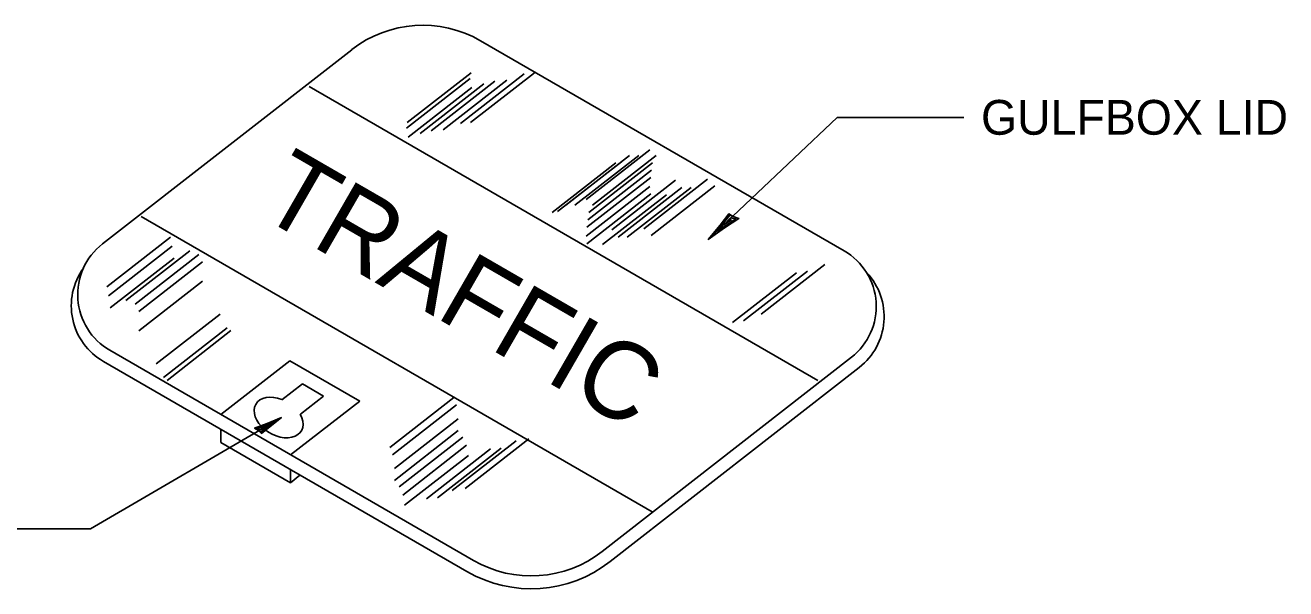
# Model space of a CAD drawing. Extents: x 1709823 to 1716999, y 1398858 to 1402388.
# Drawn here: x 1714709.2 to 1714785.4, y 1401733.5 to 1401767.5 of the extents above; entities that cross this region are included whole.
import ezdxf

# ---------------------------------------------------------------- set-up
doc = ezdxf.new("R2010")
doc.units = 0
doc.layers.add('Design_EX_Roadway Notes', color=7, linetype='Continuous')
doc.layers.add('Signals_EX_Above Ground', color=7, linetype='Continuous')

msp = doc.modelspace()

# ---------------------------------------------------------------- linework, layer by layer
at = {"layer": 'Design_EX_Roadway Notes'}
for p, q in [((1714758.301, 1401761.957), (1714750.497, 1401754.577)), ((1714765.96, 1401761.957), (1714758.301, 1401761.957)), ((1714725.222, 1401741.554), (1714729.407, 1401744.812)), ((1714713.117, 1401737.092), (1714724.671, 1401743.812)), ((1714706.922, 1401737.092), (1714713.117, 1401737.092))]:
    msp.add_line(p, q, dxfattribs=at)
for points in [[(1714752.001, 1401755.957), (1714751.742, 1401756.134), (1714751.206, 1401755.444), (1714750.497, 1401754.577), (1714751.469, 1401755.272), (1714752.349, 1401755.852), (1714752.001, 1401755.957), (1714751.794, 1401756.04), (1714751.041, 1401755.087), (1714752.154, 1401755.827), (1714751.836, 1401755.879), (1714751.457, 1401755.474), (1714751.899, 1401755.782)], [(1714723.294, 1401743.039), (1714723.459, 1401742.862), (1714723.984, 1401743.282), (1714724.671, 1401743.812), (1714723.816, 1401743.459), (1714723.054, 1401743.177), (1714723.294, 1401743.039), (1714723.437, 1401742.942), (1714724.172, 1401743.522), (1714723.204, 1401743.167), (1714723.434, 1401743.069), (1714723.789, 1401743.305), (1714723.404, 1401743.155)]]:
    msp.add_lwpolyline(points, dxfattribs=at)
at = {"layer": 'Signals_EX_Above Ground'}
for p, q in [((1714713.849, 1401754.312), (1714728.924, 1401766.049)), ((1714758.709, 1401753.892), (1714736.719, 1401766.589)), ((1714732.287, 1401761.642), (1714736.149, 1401764.647)), ((1714735.501, 1401761.587), (1714739.364, 1401764.59)), ((1714736.112, 1401761.642), (1714739.974, 1401764.647)), ((1714757.124, 1401746.054), (1714726.354, 1401763.817)), ((1714732.231, 1401761.309), (1714736.094, 1401764.317)), ((1714732.344, 1401760.754), (1714736.202, 1401763.762)), ((1714733.064, 1401760.975), (1714736.922, 1401763.982)), ((1714733.727, 1401761.144), (1714737.589, 1401764.147)), ((1714734.451, 1401761.2), (1714738.309, 1401764.204)), ((1714743.099, 1401756.985), (1714746.957, 1401759.989)), ((1714741.047, 1401756.209), (1714744.906, 1401759.212)), ((1714741.381, 1401756.265), (1714745.239, 1401759.269)), ((1714741.879, 1401756.652), (1714745.739, 1401759.659)), ((1714742.431, 1401756.652), (1714746.294, 1401759.659)), ((1714743.264, 1401756.209), (1714747.126, 1401759.212)), ((1714743.484, 1401756.652), (1714747.347, 1401759.659)), ((1714743.154, 1401755.324), (1714747.014, 1401758.327)), ((1714743.211, 1401755.762), (1714747.069, 1401758.77)), ((1714743.099, 1401754.769), (1714746.957, 1401757.772)), ((1714744.651, 1401755.155), (1714748.509, 1401758.162)), ((1714745.037, 1401754.712), (1714748.899, 1401757.717)), ((1714745.592, 1401754.712), (1714749.454, 1401757.717)), ((1714746.589, 1401755.212), (1714750.452, 1401758.215)), ((1714747.036, 1401754.822), (1714750.894, 1401757.829)), ((1714743.154, 1401754.322), (1714747.014, 1401757.33)), ((1714744.096, 1401754.27), (1714747.959, 1401757.274)), ((1714747.092, 1401738.119), (1714716.192, 1401755.957)), ((1714714.104, 1401751.717), (1714717.962, 1401754.724)), ((1714714.212, 1401751.165), (1714718.074, 1401754.169)), ((1714715.266, 1401750.887), (1714719.129, 1401753.892)), ((1714714.324, 1401750.442), (1714718.184, 1401753.449)), ((1714715.821, 1401750.667), (1714719.679, 1401753.67)), ((1714716.042, 1401750.22), (1714719.904, 1401753.227)), ((1714753.689, 1401750.055), (1714757.547, 1401753.059)), ((1714751.967, 1401749.557), (1714755.829, 1401752.56)), ((1714752.634, 1401749.665), (1714756.494, 1401752.672)), ((1714716.042, 1401749.057), (1714719.904, 1401752.062)), ((1714717.096, 1401747.062), (1714720.959, 1401750.067)), ((1714717.539, 1401746.23), (1714721.401, 1401749.234)), ((1714717.764, 1401746.062), (1714721.622, 1401749.069)), ((1714736.284, 1401735.182), (1714714.294, 1401747.88)), ((1714735.894, 1401734.507), (1714713.904, 1401747.205)), ((1714720.999, 1401743.992), (1714725.184, 1401747.25)), ((1714729.407, 1401744.812), (1714725.184, 1401747.25)), ((1714744.081, 1401735.722), (1714759.156, 1401747.46)), ((1714744.557, 1401735.107), (1714759.632, 1401746.845)), ((1714724.697, 1401744.884), (1714725.939, 1401745.852)), ((1714727.224, 1401745.109), (1714725.939, 1401745.852)), ((1714725.819, 1401744.014), (1714727.224, 1401745.109)), ((1714731.234, 1401742.015), (1714735.096, 1401745.022)), ((1714731.402, 1401741.572), (1714735.261, 1401744.577)), ((1714720.999, 1401743.077), (1714720.999, 1401742.315)), ((1714731.511, 1401740.74), (1714735.369, 1401743.747)), ((1714731.511, 1401740.02), (1714735.369, 1401743.024)), ((1714725.222, 1401739.877), (1714720.999, 1401742.315)), ((1714731.789, 1401739.634), (1714735.647, 1401742.637)), ((1714735.006, 1401739.409), (1714738.864, 1401742.417)), ((1714735.782, 1401739.522), (1714739.641, 1401742.525)), ((1714732.009, 1401739.135), (1714735.872, 1401742.139)), ((1714732.122, 1401738.524), (1714735.981, 1401741.527)), ((1714733.454, 1401738.91), (1714737.312, 1401741.917)), ((1714734.117, 1401738.967), (1714737.976, 1401741.974)), ((1714725.222, 1401740.639), (1714725.222, 1401739.877)), ((1714725.222, 1401739.877), (1714725.796, 1401740.327))]:
    msp.add_line(p, q, dxfattribs=at)
for centre, radius, start, end in [((1714733.222, 1401760.531), 6.995, 60.00046, 127.90231), ((1714716.235, 1401751.246), 3.886, 127.90353, 239.99992), ((1714756.768, 1401750.526), 3.886, 307.90353, 59.99992), ((1714715.847, 1401750.573), 3.886, 144.15948, 239.99992), ((1714757.245, 1401749.913), 3.886, 307.90353, 43.04063), ((1714739.782, 1401741.241), 6.995, 240.00037, 307.90325), ((1714739.782, 1401741.241), 7.772, 240.00037, 307.90325)]:
    msp.add_arc(centre, radius, start, end, dxfattribs=at)
msp.add_ellipse((1714724.506, 1401743.817), major_axis=(1.385, -0.8), ratio=0.669812, start_param=1.809579, end_param=7.154201, dxfattribs=at)

# ---------------------------------------------------------------- texts
at = {"layer": 'Design_EX_Roadway Notes'}
msp.add_text('GULFBOX LID', height=2.1, dxfattribs=at).set_placement((1714766.994, 1401760.91))
at = {"layer": 'Signals_EX_Above Ground'}
msp.add_text('TRAFFIC', height=4.6614, rotation=330.00027, dxfattribs=at).set_placement((1714723.099, 1401756.152))

doc.saveas('drawing.dxf')
